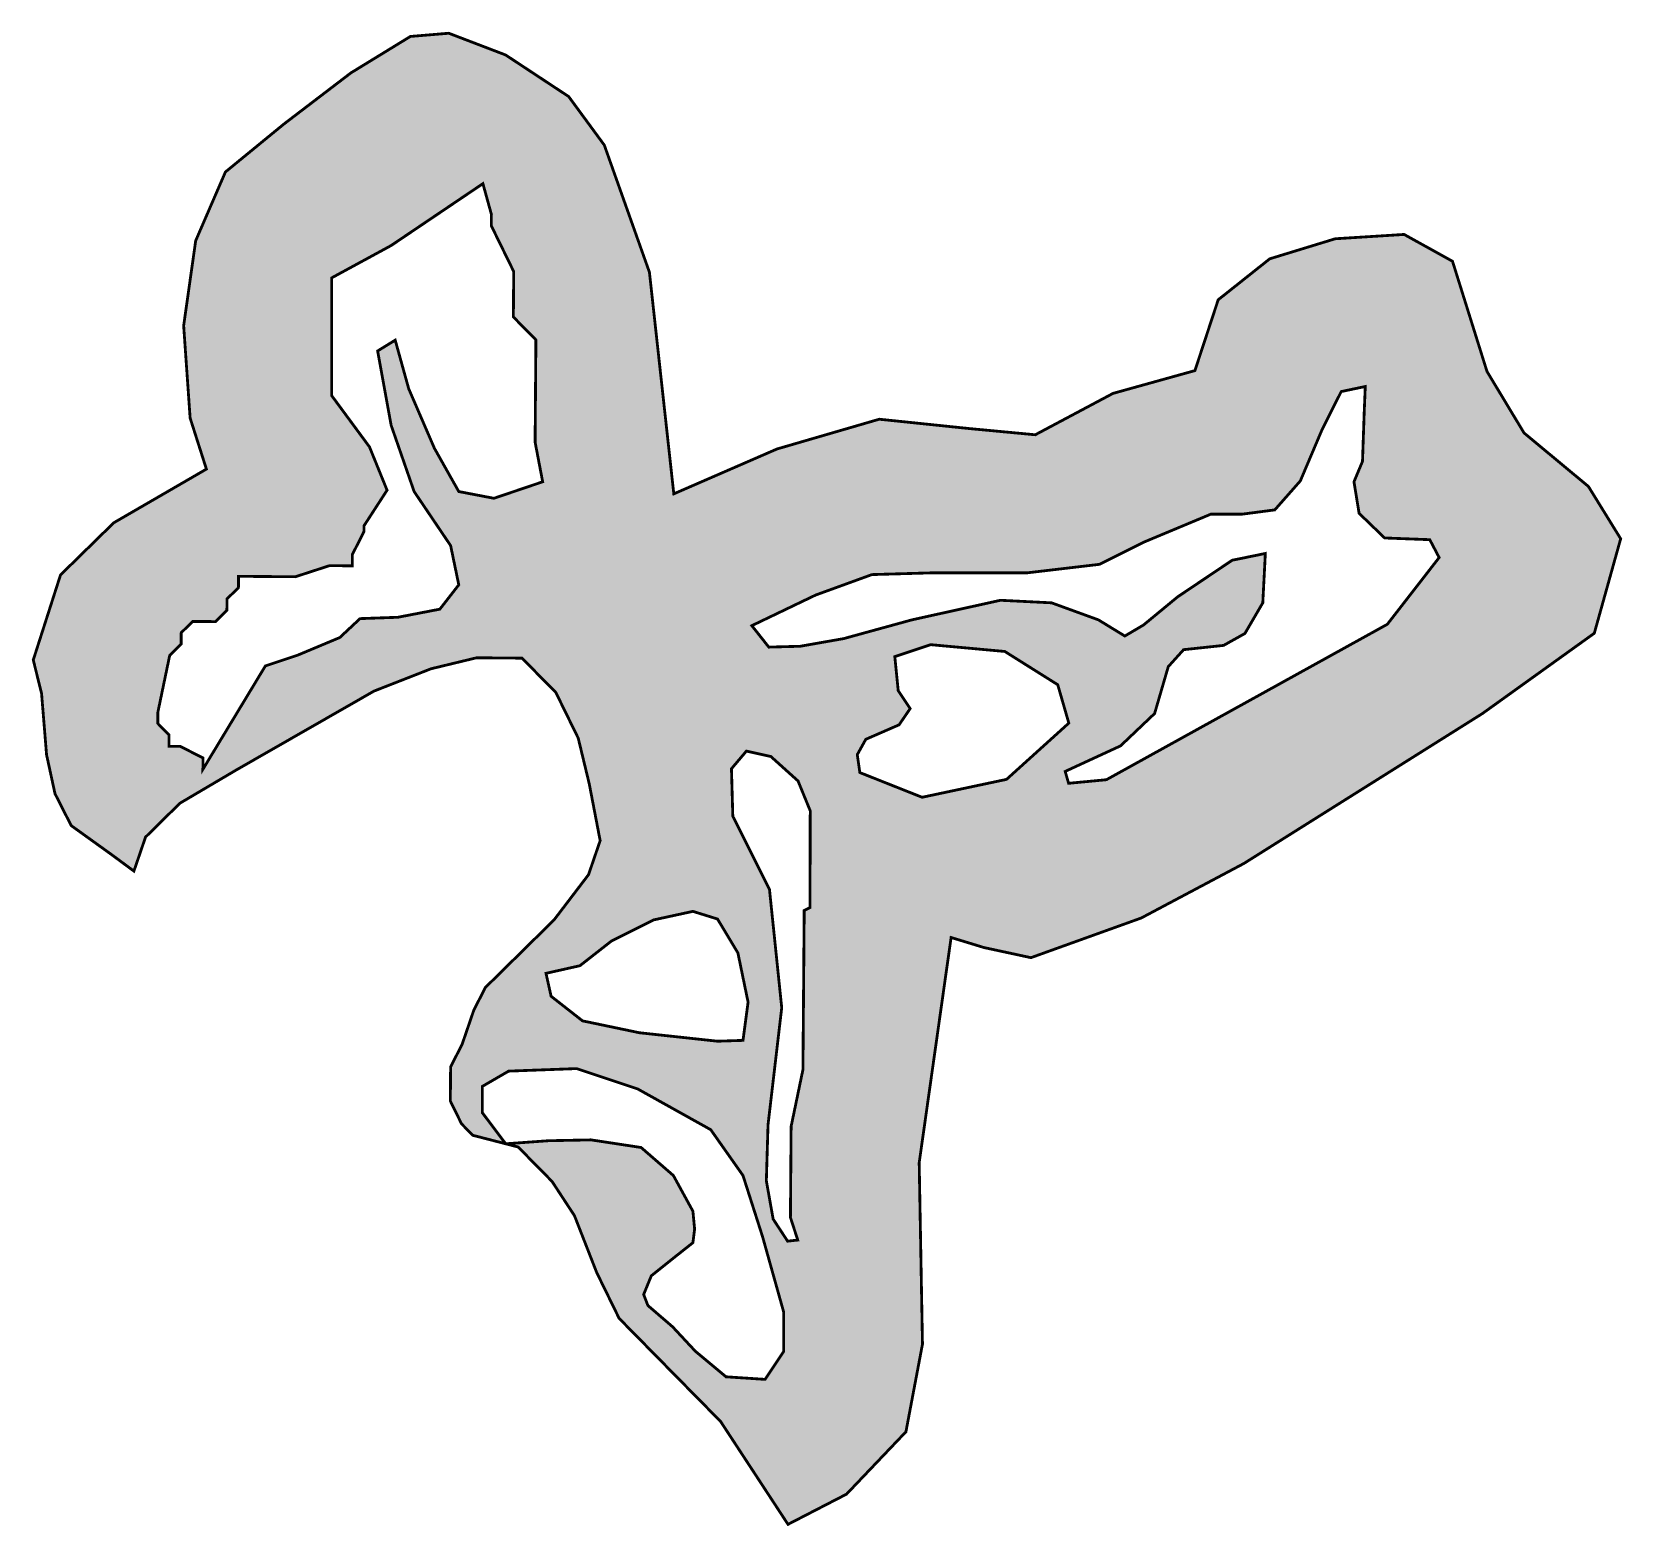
# Model space of a CAD drawing. Header units: metres. Extents: x 319750 to 415268, y 1725605 to 1842937.
# Drawn here: x 327986 to 328551, y 1809816 to 1810348 of the extents above; entities that cross this region are included whole.
import ezdxf

# ---------------------------------------------------------------- set-up
doc = ezdxf.new("R2010")
doc.units = ezdxf.units.M
doc.header["$MEASUREMENT"] = 0
doc.layers.add('MANGROOVES BUFFER ZONE', color=120, linetype='Continuous')

msp = doc.modelspace()

# ---------------------------------------------------------------- hatches: boundary and pattern name
at = {"layer": 'MANGROOVES BUFFER ZONE'}
h = msp.add_hatch(dxfattribs=at)
h.set_pattern_fill('GRASS', color=256, scale=5)
h.paths.add_polyline_path([(328516.55, 1810205), (328503.38, 1810226.86), (328491.12, 1810266.02), (328473.93, 1810275.56), (328449.41, 1810274.02), (328426.15, 1810266.9), (328407.82, 1810252.34), (328399.54, 1810227.16), (328370.43, 1810219.06), (328342.78, 1810204.35), (328319.4, 1810206.55), (328287.31, 1810209.88), (328250.94, 1810199.29), (328214.27, 1810183.35), (328205.6, 1810262.14), (328189.56, 1810307.32), (328176.89, 1810324.58), (328154.49, 1810339.35), (328134.27, 1810347.08), (328120.62, 1810345.94), (328099.49, 1810333), (328075.61, 1810314.77), (328054.86, 1810297.77), (328044.29, 1810273.34), (328040.01, 1810243.11), (328042.31, 1810210.3), (328048.1, 1810192.15), (328015.15, 1810173.06), (327996.23, 1810154.53), (327986.54, 1810124.3), (327989.49, 1810112.42), (327991.27, 1810090.6), (327994.27, 1810076.76), (328000.03, 1810065.43), (328014.28, 1810055.19), (328022.32, 1810049.25), (328026.46, 1810061.34), (328030.53, 1810065.35), (328038.67, 1810073.37), (328058.97, 1810085.34), (328107.69, 1810113.24), (328127.95, 1810121.17), (328144.15, 1810125.08), (328160.31, 1810124.95), (328172.34, 1810112.73), (328180.29, 1810096.51), (328184.2, 1810080.31), (328188.09, 1810060.07), (328183.95, 1810047.98), (328171.7, 1810031.91), (328159.48, 1810019.88), (328147.26, 1810007.85), (328143.16, 1809999.8), (328139.02, 1809987.71), (328134.92, 1809979.66), (328134.82, 1809967.53), (328138.8, 1809959.42), (328142.81, 1809955.34), (328154.51, 1809952.32), (328146.19, 1809963.37), (328146.19, 1809972.72), (328155.55, 1809978.15), (328179.7, 1809979.05), (328201.44, 1809971.81), (328227.4, 1809957.33), (328238.87, 1809941.04), (328245.82, 1809919.32), (328253.36, 1809892.42), (328253.36, 1809878.54), (328246.72, 1809868.58), (328232.84, 1809869.49), (328221.97, 1809878.54), (328213.82, 1809887.29), (328205.06, 1809894.83), (328203.55, 1809898.75), (328206.27, 1809905.39), (328213.82, 1809911.43), (328221.06, 1809917.16), (328221.67, 1809921.98), (328221.06, 1809928.37), (328214.12, 1809941.04), (328202.65, 1809951), (328184.83, 1809953.71), (328169.74, 1809953.41), (328154.51, 1809952.32), (328158.94, 1809951.17), (328170.97, 1809938.95), (328178.95, 1809926.77), (328186.88, 1809906.5), (328194.83, 1809890.27), (328214.87, 1809869.9), (328230.91, 1809853.61), (328254.87, 1809817.04), (328275.68, 1809827.78), (328296.79, 1809849.94), (328302.68, 1809881.11), (328301.51, 1809945.58), (328312.86, 1810025.65), (328324.53, 1810022.08), (328341.25, 1810018.48), (328380.48, 1810032.59), (328416.95, 1810051.96), (328501.76, 1810105.26), (328541.53, 1810133.8), (328550.91, 1810167.39), (328539.44, 1810185.98)])
h.paths.add_polyline_path([(328284.71, 1810154.65), (328305.6, 1810155.26), (328339.81, 1810155.26), (328365.55, 1810158.29), (328381.3, 1810166.15), (328405.22, 1810176.14), (328416.42, 1810176.14), (328427.93, 1810177.65), (328437.01, 1810187.94), (328444.58, 1810205.79), (328451.55, 1810219.71), (328460.11, 1810221.51), (328459.72, 1810212.15), (328459.12, 1810194.9), (328456.09, 1810187.64), (328457.91, 1810176.44), (328466.99, 1810167.67), (328483.04, 1810167.06), (328486.37, 1810160.71), (328467.95, 1810136.99), (328368.06, 1810081.73), (328354.63, 1810080.46), (328353.42, 1810084.69), (328373.1, 1810093.77), (328385.21, 1810105.27), (328390.06, 1810121.91), (328395.51, 1810127.96), (328409.74, 1810129.48), (328417.31, 1810133.71), (328423.67, 1810144.61), (328424.58, 1810162.16), (328412.77, 1810159.74), (328393.39, 1810146.73), (328381.28, 1810136.74), (328374.62, 1810132.81), (328365.23, 1810138.56), (328348.58, 1810144.61), (328330.41, 1810145.52), (328298.92, 1810138.56), (328274.69, 1810131.9), (328259.25, 1810129.18), (328248.05, 1810128.87), (328242.01, 1810136.5), (328264.72, 1810147.39)], flags=16)
h.paths.add_polyline_path([(328305.58, 1810129.74), (328331.96, 1810127.32), (328350.77, 1810115.5), (328354.71, 1810101.86), (328332.57, 1810081.86), (328302.55, 1810075.49), (328280.41, 1810084.28), (328279.5, 1810090.65), (328282.53, 1810096.1), (328294.36, 1810101.25), (328298.3, 1810107.01), (328294.06, 1810113.38), (328292.84, 1810125.5)], flags=16)
h.paths.add_polyline_path([(328167.65, 1810187.64), (328150.32, 1810181.77), (328137.82, 1810184.17), (328129.16, 1810199.55), (328120.03, 1810220.69), (328115.22, 1810237.99), (328108.97, 1810234.14), (328113.78, 1810207.71), (328121.95, 1810184.17), (328134.93, 1810164.95), (328137.82, 1810151.01), (328131.09, 1810142.36), (328116.18, 1810139.48), (328102.72, 1810139), (328095.51, 1810132.27), (328080.6, 1810126.03), (328069.06, 1810122.18), (328046.85, 1810085.43), (328046.88, 1810089.47), (328038.83, 1810093.58), (328034.79, 1810093.61), (328034.82, 1810097.65), (328030.82, 1810101.73), (328030.85, 1810105.77), (328035.05, 1810125.94), (328039.12, 1810129.95), (328039.15, 1810133.99), (328043.22, 1810138), (328051.31, 1810137.94), (328055.38, 1810141.95), (328055.41, 1810145.99), (328059.48, 1810150), (328059.52, 1810154.04), (328079.72, 1810153.88), (328091.87, 1810157.83), (328099.95, 1810157.76), (328099.99, 1810161.8), (328104.09, 1810169.86), (328104.11, 1810171.97), (328112.33, 1810184.65), (328106.08, 1810200.03), (328092.62, 1810218.29), (328092.62, 1810260.12), (328113.78, 1810271.62), (328146.4, 1810293.62), (328149.43, 1810282.66), (328149.4, 1810278.62), (328157.35, 1810262.39), (328157.23, 1810246.23), (328165.24, 1810238.08), (328164.96, 1810201.71)], flags=16)
h.paths.add_polyline_path([(328248.78, 1810089.98), (328258.44, 1810081.29), (328262.78, 1810070.67), (328262.68, 1810036.25), (328260.63, 1810035.25), (328260.18, 1809978.67), (328255.98, 1809958.49), (328255.73, 1809926.16), (328258.34, 1809918.1), (328254.73, 1809917.71), (328249.59, 1809925.56), (328247.17, 1809939.16), (328247.77, 1809959.1), (328252.64, 1810000.68), (328248.29, 1810042.68), (328235.25, 1810068.74), (328234.77, 1810085.64), (328240.08, 1810091.91)], flags=16)
h.paths.add_polyline_path([(328229.81, 1810032.22), (328237.06, 1810020.15), (328240.68, 1810002.66), (328238.87, 1809989.08), (328229.81, 1809988.78), (328202.04, 1809991.79), (328181.81, 1809996.02), (328170.64, 1810004.77), (328168.83, 1810012.91), (328180.91, 1810015.63), (328192.08, 1810024.38), (328207.17, 1810031.92), (328221.06, 1810034.94)], flags=16)

# ---------------------------------------------------------------- linework, layer by layer
at = {"layer": 'MANGROOVES BUFFER ZONE', "const_width": 1}
for points in [[(328516.55, 1810205), (328503.38, 1810226.86), (328491.12, 1810266.02), (328473.93, 1810275.56), (328449.41, 1810274.02), (328426.15, 1810266.9), (328407.82, 1810252.34), (328399.54, 1810227.16), (328370.43, 1810219.06), (328342.78, 1810204.35), (328319.4, 1810206.55), (328287.31, 1810209.88), (328250.94, 1810199.29), (328214.27, 1810183.35), (328205.6, 1810262.14), (328189.56, 1810307.32), (328176.89, 1810324.58), (328154.49, 1810339.35), (328134.27, 1810347.08), (328120.62, 1810345.94), (328099.49, 1810333), (328075.61, 1810314.77), (328054.86, 1810297.77), (328044.29, 1810273.34), (328040.01, 1810243.11), (328042.31, 1810210.3), (328048.1, 1810192.15), (328015.15, 1810173.06), (327996.23, 1810154.53), (327986.54, 1810124.3), (327989.49, 1810112.42), (327991.27, 1810090.6), (327994.27, 1810076.76), (328000.03, 1810065.43), (328014.28, 1810055.19), (328022.32, 1810049.25), (328026.46, 1810061.34), (328030.53, 1810065.35), (328038.67, 1810073.37), (328058.97, 1810085.34), (328107.69, 1810113.24), (328127.95, 1810121.17), (328144.15, 1810125.08), (328160.31, 1810124.95), (328172.34, 1810112.73), (328180.29, 1810096.51), (328184.2, 1810080.31), (328188.09, 1810060.07), (328183.95, 1810047.98), (328171.7, 1810031.91), (328159.48, 1810019.88), (328147.26, 1810007.85), (328143.16, 1809999.8), (328139.02, 1809987.71), (328134.92, 1809979.66), (328134.82, 1809967.53), (328138.8, 1809959.42), (328142.81, 1809955.34), (328154.51, 1809952.32), (328146.19, 1809963.37), (328146.19, 1809972.72), (328155.55, 1809978.15), (328179.7, 1809979.05), (328201.44, 1809971.81), (328227.4, 1809957.33), (328238.87, 1809941.04), (328245.82, 1809919.32), (328253.36, 1809892.42), (328253.36, 1809878.54), (328246.72, 1809868.58), (328232.84, 1809869.49), (328221.97, 1809878.54), (328213.82, 1809887.29), (328205.06, 1809894.83), (328203.55, 1809898.75), (328206.27, 1809905.39), (328213.82, 1809911.43), (328221.06, 1809917.16), (328221.67, 1809921.98), (328221.06, 1809928.37), (328214.12, 1809941.04), (328202.65, 1809951), (328184.83, 1809953.71), (328169.74, 1809953.41), (328154.51, 1809952.32), (328158.94, 1809951.17), (328170.97, 1809938.95), (328178.95, 1809926.77), (328186.88, 1809906.5), (328194.83, 1809890.27), (328214.87, 1809869.9), (328230.91, 1809853.61), (328254.87, 1809817.04), (328275.68, 1809827.78), (328296.79, 1809849.94), (328302.68, 1809881.11), (328301.51, 1809945.58), (328312.86, 1810025.65), (328324.53, 1810022.08), (328341.25, 1810018.48), (328380.48, 1810032.59), (328416.95, 1810051.96), (328501.76, 1810105.26), (328541.53, 1810133.8), (328550.91, 1810167.39), (328539.44, 1810185.98), (328516.55, 1810205)], [(328167.65, 1810187.64), (328150.32, 1810181.77), (328137.82, 1810184.17), (328129.16, 1810199.55), (328120.03, 1810220.69), (328115.22, 1810237.99), (328108.97, 1810234.14), (328113.78, 1810207.71), (328121.95, 1810184.17), (328134.93, 1810164.95), (328137.82, 1810151.01), (328131.09, 1810142.36), (328116.18, 1810139.48), (328102.72, 1810139), (328095.51, 1810132.27), (328080.6, 1810126.03), (328069.06, 1810122.18), (328046.85, 1810085.43), (328046.88, 1810089.47), (328038.83, 1810093.58), (328034.79, 1810093.61), (328034.82, 1810097.65), (328030.82, 1810101.73), (328030.85, 1810105.77), (328035.05, 1810125.94), (328039.12, 1810129.95), (328039.15, 1810133.99), (328043.22, 1810138), (328051.31, 1810137.94), (328055.38, 1810141.95), (328055.41, 1810145.99), (328059.48, 1810150), (328059.52, 1810154.04), (328079.72, 1810153.88), (328091.87, 1810157.83), (328099.95, 1810157.76), (328099.99, 1810161.8), (328104.09, 1810169.86), (328104.11, 1810171.97), (328112.33, 1810184.65), (328106.08, 1810200.03), (328092.62, 1810218.29), (328092.62, 1810260.12), (328113.78, 1810271.62), (328146.4, 1810293.62), (328149.43, 1810282.66), (328149.4, 1810278.62), (328157.35, 1810262.39), (328157.23, 1810246.23), (328165.24, 1810238.08), (328164.96, 1810201.71), (328167.65, 1810187.64)], [(328284.71, 1810154.65), (328305.6, 1810155.26), (328339.81, 1810155.26), (328365.55, 1810158.29), (328381.3, 1810166.15), (328405.22, 1810176.14), (328416.42, 1810176.14), (328427.93, 1810177.65), (328437.01, 1810187.94), (328444.58, 1810205.79), (328451.55, 1810219.71), (328460.11, 1810221.51), (328459.72, 1810212.15), (328459.12, 1810194.9), (328456.09, 1810187.64), (328457.91, 1810176.44), (328466.99, 1810167.67), (328483.04, 1810167.06), (328486.37, 1810160.71), (328467.95, 1810136.99), (328368.06, 1810081.73), (328354.63, 1810080.46), (328353.42, 1810084.69), (328373.1, 1810093.77), (328385.21, 1810105.27), (328390.06, 1810121.91), (328395.51, 1810127.96), (328409.74, 1810129.48), (328417.31, 1810133.71), (328423.67, 1810144.61), (328424.58, 1810162.16), (328412.77, 1810159.74), (328393.39, 1810146.73), (328381.28, 1810136.74), (328374.62, 1810132.81), (328365.23, 1810138.56), (328348.58, 1810144.61), (328330.41, 1810145.52), (328298.92, 1810138.56), (328274.69, 1810131.9), (328259.25, 1810129.18), (328248.05, 1810128.87), (328242.01, 1810136.5), (328264.72, 1810147.39), (328284.71, 1810154.65)], [(328305.58, 1810129.74), (328331.96, 1810127.32), (328350.77, 1810115.5), (328354.71, 1810101.86), (328332.57, 1810081.86), (328302.55, 1810075.49), (328280.41, 1810084.28), (328279.5, 1810090.65), (328282.53, 1810096.1), (328294.36, 1810101.25), (328298.3, 1810107.01), (328294.06, 1810113.38), (328292.84, 1810125.5), (328305.58, 1810129.74)], [(328248.78, 1810089.98), (328258.44, 1810081.29), (328262.78, 1810070.67), (328262.68, 1810036.25), (328260.63, 1810035.25), (328260.18, 1809978.67), (328255.98, 1809958.49), (328255.73, 1809926.16), (328258.34, 1809918.1), (328254.73, 1809917.71), (328249.59, 1809925.56), (328247.17, 1809939.16), (328247.77, 1809959.1), (328252.64, 1810000.68), (328248.29, 1810042.68), (328235.25, 1810068.74), (328234.77, 1810085.64), (328240.08, 1810091.91), (328248.78, 1810089.98)], [(328229.81, 1810032.22), (328237.06, 1810020.15), (328240.68, 1810002.66), (328238.87, 1809989.08), (328229.81, 1809988.78), (328202.04, 1809991.79), (328181.81, 1809996.02), (328170.64, 1810004.77), (328168.83, 1810012.91), (328180.91, 1810015.63), (328192.08, 1810024.38), (328207.17, 1810031.92), (328221.06, 1810034.94), (328229.81, 1810032.22)]]:
    msp.add_lwpolyline(points, close=True, dxfattribs=at)

doc.saveas('drawing.dxf')
